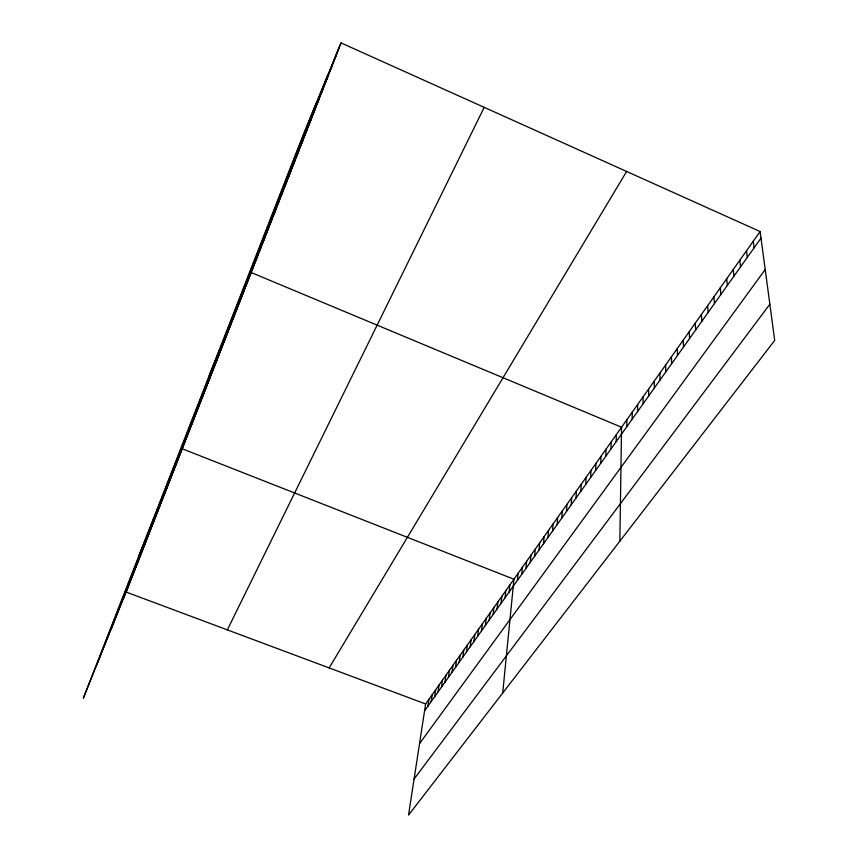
<?xml version="1.0" encoding="UTF-8"?>
<svg xmlns="http://www.w3.org/2000/svg" width="858" height="858" viewBox="0 0 858 858"><rect width="100%" height="100%" fill="white"/><g stroke="black" fill="none" stroke-linecap="round" stroke-linejoin="round"><path stroke-width="1.29" d="M637.623 411.508L637.623 404.558M632.174 419.165L632.217 412.205M626.79 426.737L626.855 419.766M619.851 541.162L621.567 427.241L251.147 272.522L209.234 375.579M616.183 441.634L616.323 434.641M610.971 448.959L611.143 441.956M605.812 456.199L606.016 449.195M600.718 463.374L600.943 456.359M595.666 470.463L595.924 463.449M590.679 477.477L590.969 470.463M585.735 484.416L586.057 477.391M580.845 491.291L581.188 484.255M576.008 498.09L576.383 491.055M571.224 504.815L571.621 497.779M566.484 511.465L566.913 504.429M561.797 518.06L562.247 511.014M557.164 524.57L557.636 517.535M552.563 531.027L553.067 523.981M548.026 537.419L548.541 530.373M543.522 543.736L544.069 536.69M539.071 549.999L539.639 542.953M534.652 556.199L535.253 549.141M530.287 562.333L530.909 555.276M525.965 568.404L526.597 561.357M521.685 574.42L522.34 567.374M517.449 580.373L518.125 573.326M502.713 693.017L513.953 579.225L182.164 448.755L139.071 555.34M509.148 592.041L509.866 584.995M505.083 597.747L505.823 590.712M501.061 603.41L501.812 596.364M497.072 609.008L497.844 601.973M493.125 614.564L493.908 607.528M489.21 620.066L490.015 613.03M485.328 625.503L486.154 618.479M481.488 630.909L482.335 623.873M477.681 636.25L478.539 629.225M473.916 641.548L474.785 634.534M470.184 646.803L471.063 639.789M466.473 652.005L467.385 644.991M462.805 657.153L463.728 650.15M459.169 662.258L460.113 655.265M455.577 667.32L456.52 660.328M452.005 672.34L452.97 665.347M448.466 677.316L449.442 670.323M444.959 682.239L445.946 675.257M441.484 687.129L442.481 680.147M438.041 691.966L439.049 684.995M434.62 696.771L435.649 689.8M431.231 701.522L432.282 694.572M427.885 706.241L428.936 699.291M760.124 231.553L425.622 703.968L408.537 815.1L774.699 340.422L760.124 231.553L341.012 42.9L303.346 134.427L83.301 698.251L128.185 586.69M97.211 663.717L315.916 103.872M110.832 629.901L327.928 74.7M123.423 598.659L338.749 48.402M341.012 42.9L126.083 592.041L425.622 703.968M193.114 420.559L195.763 414.017M195.924 413.395L198.563 406.853M187.591 434.684L190.24 428.131M190.337 427.659L192.986 421.106M182.175 448.519L184.835 441.945M184.867 441.645L187.527 435.07M174.324 468.586L179.569 455.405M166.731 487.977L174.431 468.511M159.374 506.799L166.924 487.698M152.209 525.085L159.631 506.338M145.259 542.867L152.542 524.452M138.492 560.145L145.656 542.052M129.762 582.453L138.953 559.18M127.627 587.902L130.298 581.284M241.859 295.999L244.433 289.672M235.285 312.795L237.87 306.435M238.556 304.44L241.13 298.101M232.057 321.053L234.642 314.671M225.697 337.291L228.303 330.877M228.861 329.215L231.456 322.822M222.576 345.281L225.182 338.856M216.431 360.993L219.047 354.536M219.487 353.185L222.093 346.739M210.414 376.372L213.041 369.884M213.406 368.726L216.023 362.258M204.526 391.409L207.153 384.91M207.454 383.934L210.081 377.434M198.756 406.145L201.405 399.614M201.63 398.82L204.268 392.299M292.428 166.774L294.862 160.821M288.524 176.748L290.98 170.753M284.674 186.594L287.14 180.566M280.866 196.321L283.344 190.262M277.113 205.92L279.59 199.839M273.391 215.422L275.89 209.309M269.723 224.796L272.222 218.661M262.516 243.232L265.036 237.033M266.098 234.073L268.608 227.896M258.966 252.284L261.497 246.064M255.469 261.229L258.011 254.987M252.005 270.066L254.558 263.803M325.461 82.368L327.777 76.716M321.149 93.393L323.477 87.709M316.881 104.279L319.24 98.552M312.677 115.026L315.047 109.256M308.526 125.643L310.907 119.83M304.429 136.122L306.821 130.266M300.375 146.461L302.788 140.573M296.375 156.682L298.799 150.761M334.266 59.867L336.55 54.322M329.837 71.193L332.132 65.594M227.338 629.879L484.202 107.357M329.15 667.921L626.619 171.461M424.549 710.917L761.003 238.138M419.519 743.65L765.207 269.541M414.082 779.032L769.851 304.236M753.281 241.227L754.107 247.833M746.514 250.783L747.286 257.411M739.832 260.21L740.551 266.87M733.236 269.53L733.901 276.212M726.715 278.743L727.337 285.446M720.28 287.838L720.849 294.562M713.91 296.825L714.435 303.571M707.625 305.695L708.107 312.473M701.415 314.478L701.844 321.267M695.27 323.144L695.656 329.955M689.199 331.714L689.553 338.545M683.204 340.186L683.504 347.029M677.284 348.552L677.541 355.416M671.417 356.831L671.642 363.706M665.626 365.015L665.808 371.9M659.899 373.101L660.038 380.008M654.236 381.102L654.343 388.02M648.637 389.006L648.702 395.935M643.103 396.825L643.135 403.764"/></g></svg>
